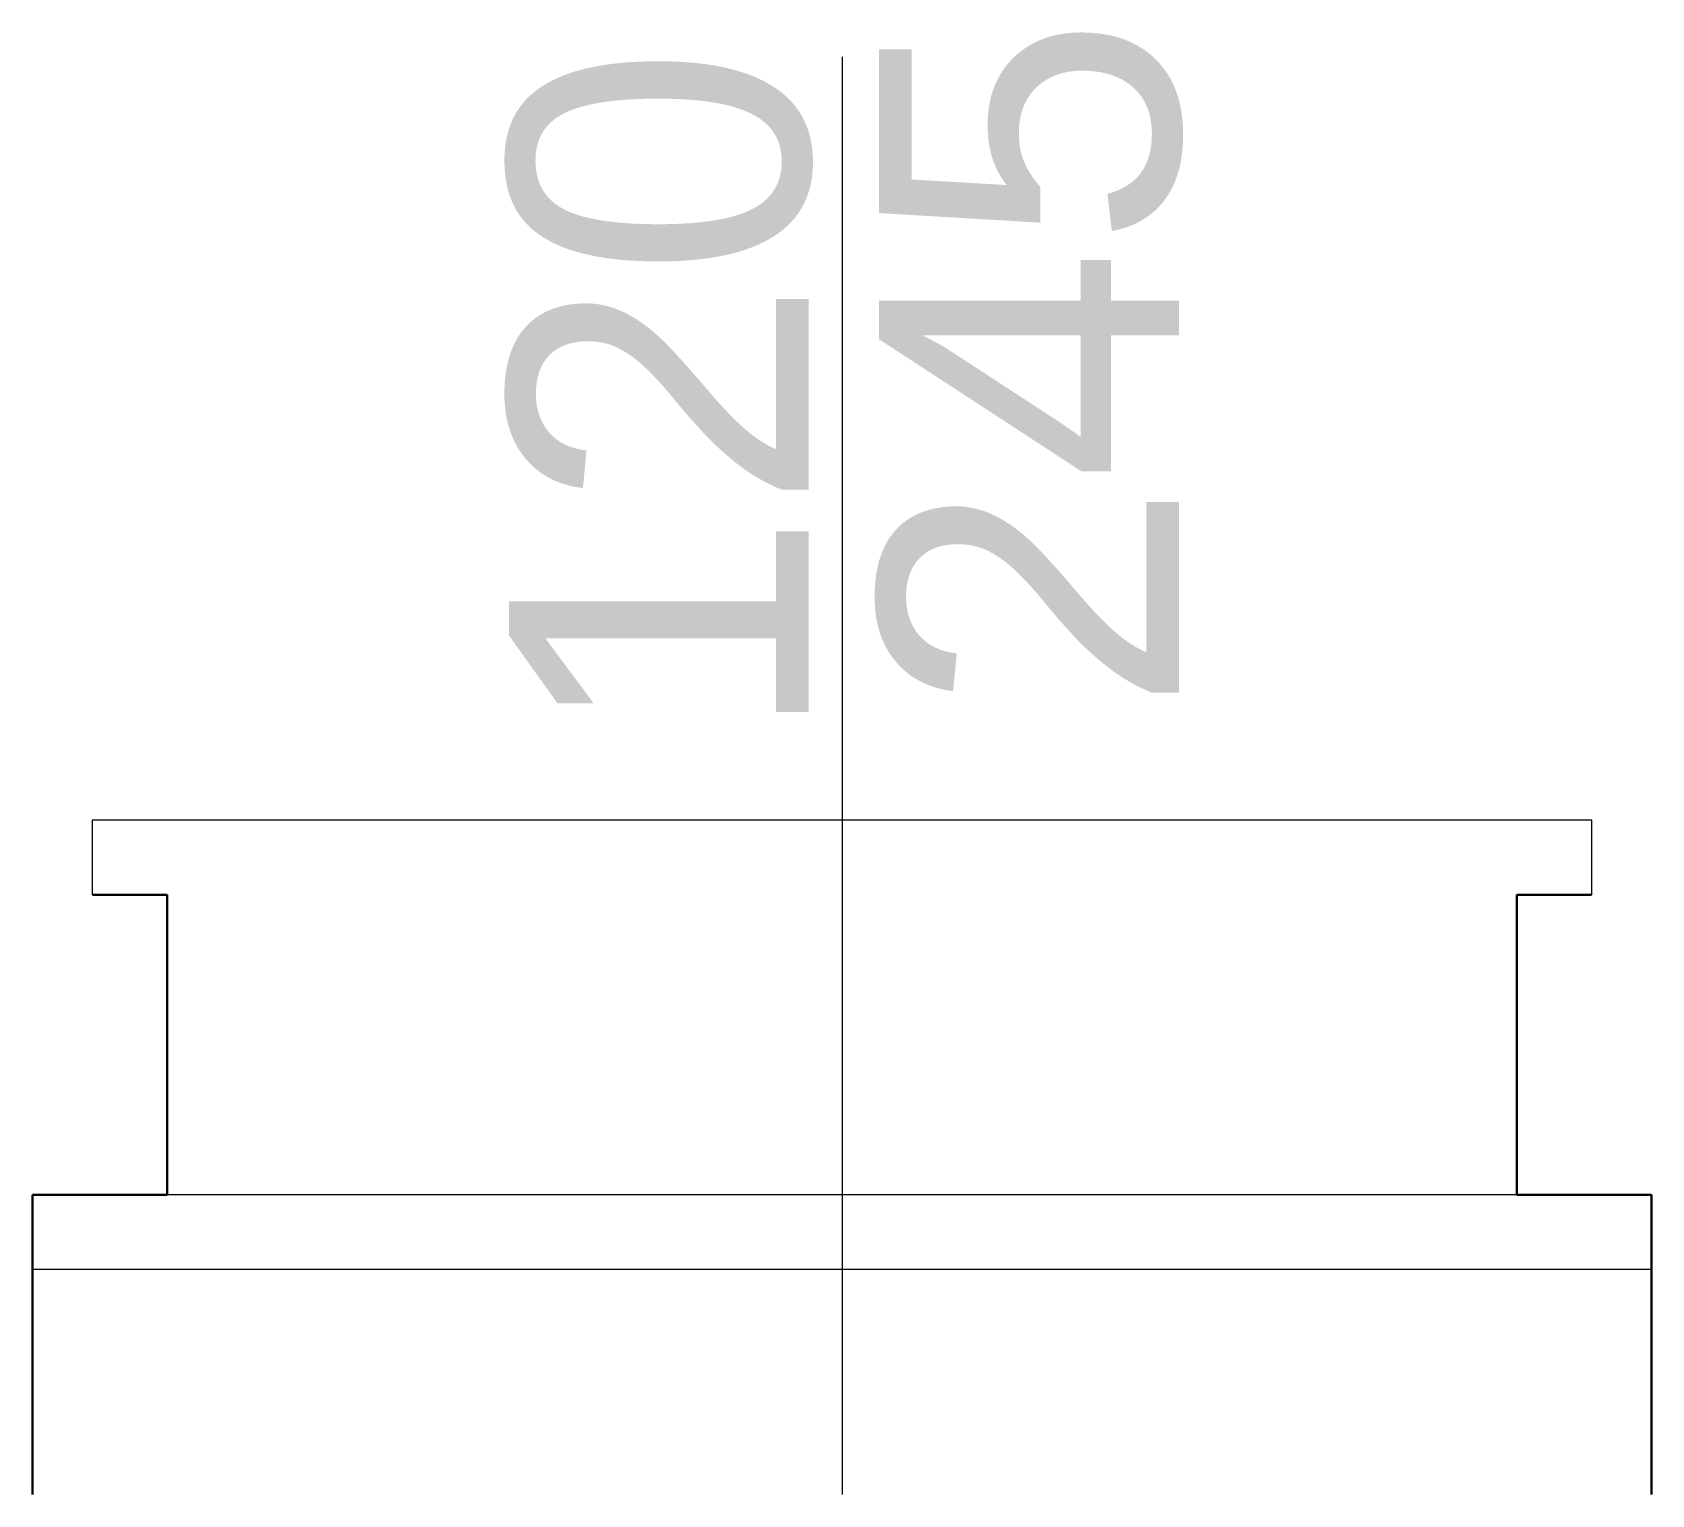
# Model space of a CAD drawing. Header units: millimetres. Extents: x 1753.94 to 1755.02, y 880.15 to 881.13.
import ezdxf
from ezdxf.enums import TextEntityAlignment as Align

# ---------------------------------------------------------------- set-up
doc = ezdxf.new("R2010")
doc.units = ezdxf.units.MM
doc.layers.get('0').update_dxf_attribs({"lineweight": 9})
doc.layers.add('muri sez.', color=7, linetype='Continuous', lineweight=30)
doc.styles.add('ARIAL', font='arial.ttf')

# ---------------------------------------------------------------- blocks, each defined once
blk = doc.blocks.new('*U265')
blk.add_line((0.45, -0.7589), (0.45, 0.2))
at = {"color": 0, "linetype": 'ByBlock', "lineweight": -2}
for p, q in [((-0.09, 0.05), (0.99, 0.05)), ((0, 0), (0.9, 0)), ((-0.05, -0.25), (-0.05, -0.2)), ((0.95, -0.2), (0.95, -0.25)), ((0.95, -0.25), (-0.05, -0.25))]:
    blk.add_line(p, q, dxfattribs=at)
at = {"layer": 'muri sez.'}
for p, q in [((-0.09, 0), (-0.09, 0.2)), ((0.99, 0), (0.99, 0.2)), ((0, 0), (-0.09, 0)), ((0, -0.2), (0, 0)), ((0.9, 0), (0.9, -0.2)), ((0.9, 0), (0.99, 0)), ((0, -0.2), (-0.05, -0.2)), ((0.95, -0.2), (0.9, -0.2))]:
    blk.add_line(p, q, dxfattribs=at)
at = {"color": 0, "linetype": 'ByBlock', "lineweight": -2, "style": 'ARIAL'}
for tag, p in [('LARGHEZZA', (0.4722, -0.5338)), ('ALTEZZA', (0.2253, -0.556))]:
    blk.add_attdef(tag, text='', height=0.2, rotation=270, dxfattribs=at).set_placement(p, align=Align.CENTER)

msp = doc.modelspace()

# ---------------------------------------------------------------- block references
ref = msp.add_blockref('*U265', (1754.9316, 880.3547), dxfattribs=dict(rotation=180))
ref.add_attrib('ALTEZZA', '245', dxfattribs={"color": 0, "linetype": 'ByBlock', "lineweight": -2, "height": 0.2, "rotation": 90, "style": 'ARIAL'}).set_placement((1754.7063, 880.9085), align=Align.CENTER)
ref.add_attrib('LARGHEZZA', '120', dxfattribs={"color": 0, "linetype": 'ByBlock', "lineweight": -2, "height": 0.2, "rotation": 90, "style": 'ARIAL'}).set_placement((1754.4594, 880.8885), align=Align.CENTER)

doc.saveas('drawing.dxf')
